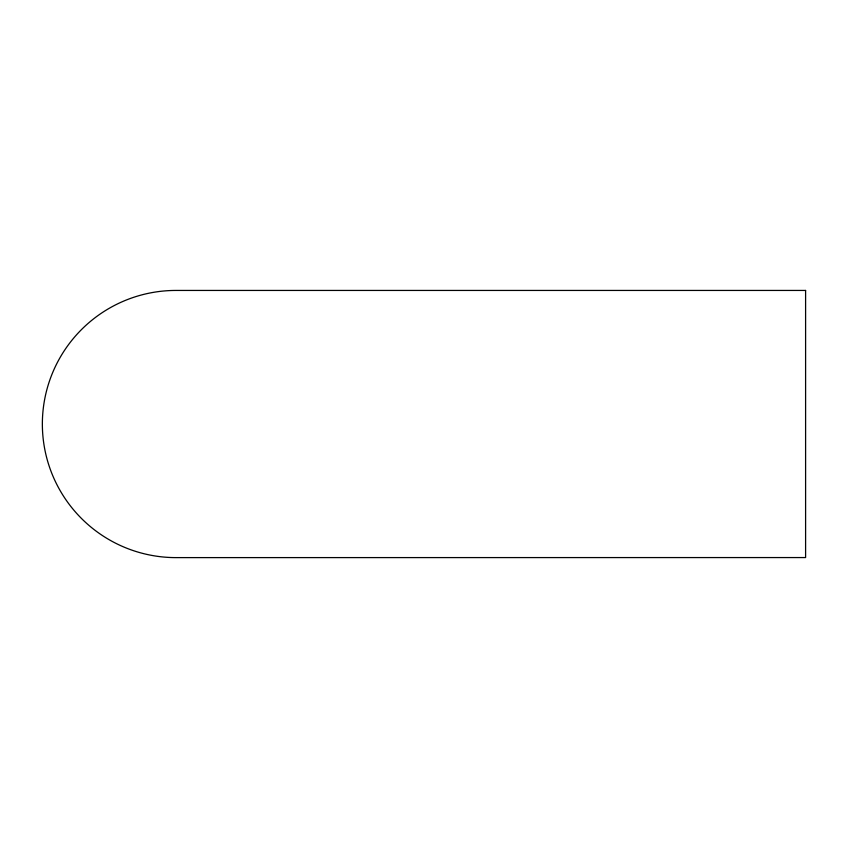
<?xml version="1.0" encoding="UTF-8"?>
<svg xmlns="http://www.w3.org/2000/svg" width="848" height="848" viewBox="0 0 848 848"><rect width="100%" height="100%" fill="white"/><g stroke="black" fill="none" stroke-linecap="round" stroke-linejoin="round"><path stroke-width="1.27" d="M805.6 290.44L176.108 290.44A133.613 133.613 0 0 0 42.358 424A133.613 133.613 0 0 0 176.108 557.613L805.6 557.56L805.6 290.44"/></g></svg>
